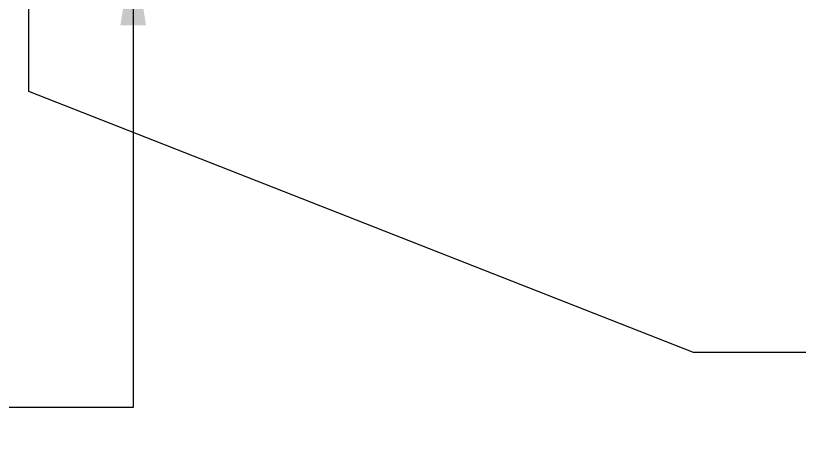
# Model space of a CAD drawing. Header units: metres. Extents: x 0 to 21025, y 0 to 14850.
# Drawn here: x 8533 to 9034, y 4375 to 4642 of the extents above; entities that cross this region are included whole.
import ezdxf

# ---------------------------------------------------------------- set-up
doc = ezdxf.new("R2010")
doc.units = ezdxf.units.M
doc.header["$LTSCALE"] = 25
doc.linetypes.add('PHANTOM', pattern=[63.5, 31.75, -6.35, 6.35, -6.35, 6.35, -6.35])
for name, color, linetype in [('SDM', 7, 'Continuous'), ('SL4', 4, 'Continuous'), ('SRE', 2, 'PHANTOM')]:
    doc.layers.add(name, color=color, linetype=linetype)
doc.styles.add('ROMANS', font='ROMANS.SHX')
doc.dimstyles.new('25___1-25', dxfattribs={"dimscale": 25, "dimtxt": 2.5, "dimasz": 2, "dimexe": 1.5, "dimexo": 1, "dimgap": 0.5, "dimtad": 1, "dimzin": 12, "dimtxsty": 'ROMANS', "dimcen": 0, "dimclrd": 256, "dimclre": 256, "dimclrt": 3, "dimazin": 3, "dimtfac": 1, "dimtmove": 0, "dimatfit": 0, "dimfxl": 1, "dimlwd": -1, "dimlwe": -1, "dimarcsym": 0})

msp = doc.modelspace()

# ---------------------------------------------------------------- linework, layer by layer
at = {"layer": 'SL4'}
for p, q in [((8541.876, 4593.746), (8541.876, 4760.413)), ((8966.715, 4427.079), (8541.876, 4593.746)), ((9300.048, 4427.079), (8966.715, 4427.079))]:
    msp.add_line(p, q, dxfattribs=at)
at = {"layer": 'SRE'}
msp.add_circle((9058.259, 4589.787), 854.648, dxfattribs=at)

# ---------------------------------------------------------------- leaders
at = {"layer": 'SDM'}
msp.add_leader([(8608.543, 4686.079), (8608.543, 4391.888), (7909.085, 4391.888)], dimstyle='25___1-25', override={"dimgap": 0.5, "dimtad": 0}, dxfattribs=at)

doc.saveas('drawing.dxf')
